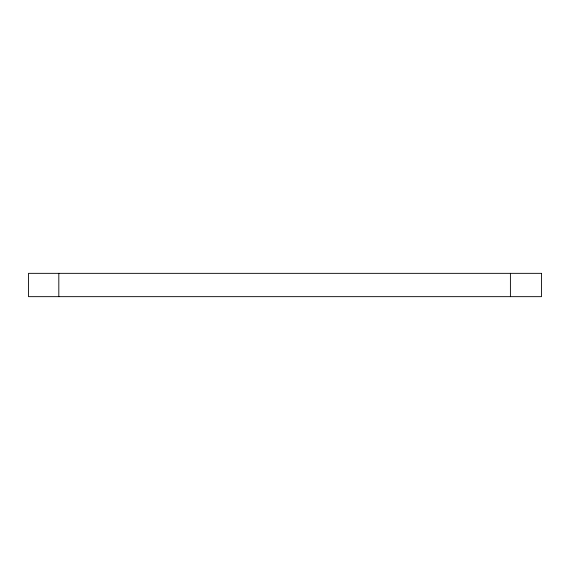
<?xml version="1.0" encoding="UTF-8"?>
<svg xmlns="http://www.w3.org/2000/svg" width="570" height="570" viewBox="0 0 570 570"><rect width="100%" height="100%" fill="white"/><g stroke="black" fill="none" stroke-linecap="round" stroke-linejoin="round"><path stroke-width="0.85" d="M510.407 273.344L510.407 296.656M58.817 273.344L58.817 296.656M541.5 273.344L28.5 273.344L28.5 296.656L541.5 296.656L541.5 273.344"/></g></svg>
